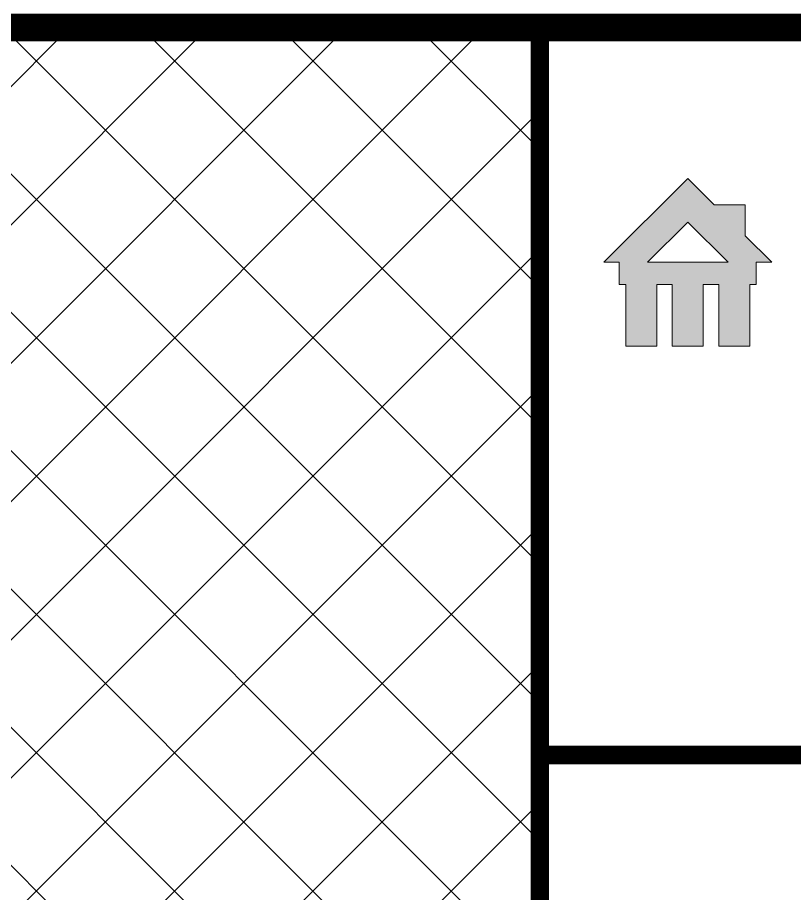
# Model space of a CAD drawing. Header units: millimetres. Extents: x 12325263 to 13848842, y -1463133 to 573208.
# Drawn here: x 12634201 to 12639245, y -1289581 to -1283893 of the extents above; entities that cross this region are included whole.
import ezdxf
from ezdxf.enums import TextEntityAlignment as Align

# ---------------------------------------------------------------- set-up
doc = ezdxf.new("R2010")
doc.units = ezdxf.units.MM
doc.header["$LTSCALE"] = 1000
for name, color, linetype in [('_U+56FE_U+5C42 1', 7, 'Continuous'), ('A-WALL-PATT', 8, 'Continuous'), ('TITLIN', 7, 'Continuous'), ('TITLIN1', 7, 'Continuous')]:
    doc.layers.add(name, color=color, linetype=linetype)
doc.styles.add('ACHT', font='simhei.ttf')
doc.styles.add('TITXC', font='simhei.ttf')
doc.styles.add('TITXV', font='', dxfattribs={"width": 0.7})
doc.styles.get('TITXV').set_extended_font_data('SimSun')

# ---------------------------------------------------------------- blocks, each defined once
blk = doc.blocks.new('TITLEA0')
at = {"layer": 'TITLIN', "const_width": 80}
blk.add_lwpolyline([(-6500, 78726.4), (-6500, 21532.2)], dxfattribs=at)
blk = doc.blocks.new('logo2021new')
at = {"layer": '_U+56FE_U+5C42 1', "true_color": 0xd7000f}
h = blk.add_hatch(color=12, dxfattribs=at)
h.paths.add_polyline_path([(393429.7, -17635.6), (393496.6, -17635.6), (393381.8, -17520.8), (393381.8, -17386.9), (393247.9, -17386.9), (393133.1, -17272.1), (392769.5, -17635.6), (392836.5, -17635.6), (392836.5, -17731.3), (392865.2, -17731.3), (392865.2, -17999.2), (392999.2, -17999.2), (392999.2, -17731.3), (393066.1, -17731.3), (393066.1, -17999.2), (393200.1, -17999.2), (393200.1, -17731.3), (393267, -17731.3), (393267, -17999.2), (393401, -17999.2), (393401, -17731.3), (393429.7, -17731.3)])
h.paths.add_polyline_path([(393307.2, -17635.6), (392959, -17635.6), (393133.1, -17461.5)])
at = {"layer": '_U+56FE_U+5C42 1', "lineweight": 0}
for points in [[(393429.7, -17635.6), (393496.6, -17635.6), (393381.8, -17520.8), (393381.8, -17386.9), (393247.9, -17386.9), (393133.1, -17272.1), (392769.5, -17635.6), (392836.5, -17635.6), (392836.5, -17731.3), (392865.2, -17731.3), (392865.2, -17999.2), (392999.2, -17999.2), (392999.2, -17731.3), (393066.1, -17731.3), (393066.1, -17999.2), (393200.1, -17999.2), (393200.1, -17731.3), (393267, -17731.3), (393267, -17999.2), (393401, -17999.2), (393401, -17731.3), (393429.7, -17731.3), (393429.7, -17635.6)], [(393307.2, -17635.6), (392959, -17635.6), (393133.1, -17461.5), (393307.2, -17635.6)]]:
    blk.add_lwpolyline(points, dxfattribs=at)
at = {"layer": 'TITLIN', "const_width": 80}
for points in [[(392492.5, -16619.2), (392492.5, -19768.5)], [(392492.5, -19768.5), (398992.5, -19768.5)]]:
    blk.add_lwpolyline(points, dxfattribs=at)
blk = doc.blocks.new('横向图框_A0')
at = {"layer": 'TITLIN1', "const_width": 1.2}
blk.add_lwpolyline([(25, 10), (1179, 10), (1179, 831), (25, 831)], close=True, dxfattribs=at)
blk.add_lwpolyline([(25, 10), (1179, 10), (1179, 831), (25, 831)], close=True, dxfattribs=at)
at = {"xscale": 0.01, "yscale": 0.01, "zscale": 0.01}
for name, p in [('logo2021new', (-2810.925, 997.192)), ('TITLEA0', (1179, 18.793))]:
    blk.add_blockref(name, p, dxfattribs=at)
at = {"style": 'TITXV', "width": 0.8}
for tag, p in [('智能化', (9.375, 781)), ('暖通', (3.125, 781)), ('给排水', (15.625, 705)), ('建筑', (3.125, 705)), ('结构', (9.375, 705)), ('电气', (21.875, 705))]:
    blk.add_attdef(tag, text='', height=2.5, rotation=90, dxfattribs=at).set_placement(p, align=Align.MIDDLE_CENTER)
for tag, height, style, p in [('总工程师', 3, 'ACHT', (1143.109, 210.304)), ('审定', 3, 'ACHT', (1143.109, 202.304)), ('审核', 3, 'ACHT', (1143.109, 194.304)), ('设计总负责人1', 3, 'ACHT', (1143.109, 186.304)), ('设计总负责人2', 3, 'ACHT', (1143.109, 178.304)), ('设计总负责人3', 3, 'ACHT', (1143.109, 170.304)), ('专业负责人1', 3, 'ACHT', (1143.109, 162.304)), ('专业负责人2', 3, 'ACHT', (1143.109, 154.304)), ('专业负责人3', 3, 'ACHT', (1143.109, 146.304)), ('校核1', 3, 'ACHT', (1143.109, 138.304)), ('校核2', 3, 'ACHT', (1143.109, 130.304)), ('设计1', 3, 'ACHT', (1143.109, 122.304)), ('设计2', 3, 'ACHT', (1143.109, 114.304)), ('工程编号', 3, 'TITXC', (1142.308, 74.793)), ('专业', 3, 'TITXC', (1170.433, 74.793)), ('设计阶段', 3, 'TITXC', (1155.544, 67.776)), ('图号', 5, 'TITXC', (1140.343, 32.746)), ('出图日期', 3, 'ACHT', (1144.346, 24.293))]:
    blk.add_attdef(tag, text='', height=height, dxfattribs=dict(style=style)).set_placement(p, align=Align.MIDDLE_CENTER)
at = {"style": 'TITXC', "flags": 1}
for tag, height, p in [('建设单位', 3, (1149.822, 102.293)), ('工程名称', 3, (1149.822, 86.293)), ('图纸名称', 5, (1149.822, 51.043))]:
    blk.add_attdef(tag, text='', height=height, dxfattribs=at).set_placement(p, align=Align.MIDDLE_CENTER)
at = {"style": 'ACHT', "width": 0.8}
for tag, p in [('版本号', (1172.763, 32.793)), ('序号', (1172.763, 24.293))]:
    blk.add_attdef(tag, text='', height=3, dxfattribs=at).set_placement(p, align=Align.MIDDLE_CENTER)
blk = doc.blocks.new('*U20')
blk.add_blockref('横向图框_A0', (0, 0))
blk = doc.blocks.new('A$C15443CC7')
at = {"xscale": 150, "yscale": 150, "zscale": 150}
blk.add_blockref('*U20', (0, 0), dxfattribs=at)

msp = doc.modelspace()

# ---------------------------------------------------------------- hatches: boundary and pattern name
at = {"layer": 'A-WALL-PATT'}
h = msp.add_hatch(dxfattribs=at)
h.set_pattern_fill('ANSI37', color=252, scale=400)
h.set_pattern_definition([(45, (0, 0), (-449.012806, 449.012806), []), (135, (0, 0), (-449.012806, -449.012806), [])])
h.paths.add_polyline_path([(12504241.6, -1283958), (12637591.6, -1283958), (12637591.6, -1405608), (12504241.6, -1405608)])
h.paths.add_polyline_path([(12536667.4, -1284257.5), (12508912.2, -1303721.7), (12510476.6, -1305952.6), (12510476.6, -1360683.5), (12523697, -1360697.5), (12523657.2, -1398386.8), (12613949.5, -1398386.7), (12628138.6, -1317575.9), (12611264, -1314613), (12574996.8, -1314613), (12574997.8, -1307236.8), (12568296.8, -1307236.8), (12568296.8, -1310085.9), (12554779.2, -1310084.1)], flags=16)

# ---------------------------------------------------------------- block references
msp.add_blockref('A$C15443CC7', (12470491.6, -1408608))

doc.saveas('drawing.dxf')
